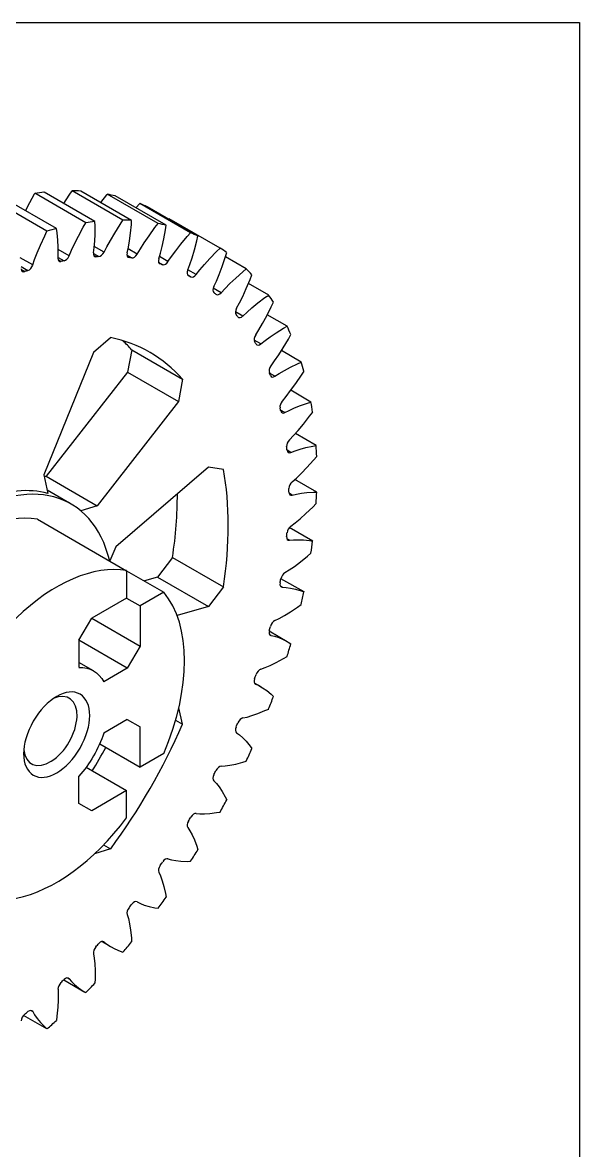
# Model space of a CAD drawing. Extents: x 20 to 297, y 10 to 200.
# Drawn here: x 235.1 to 297, y 74.6 to 200 of the extents above; entities that cross this region are included whole.
import ezdxf

# ---------------------------------------------------------------- set-up
doc = ezdxf.new("R2010")
doc.units = 0
doc.header["$LTSCALE"] = 12.7
doc.header["$MEASUREMENT"] = 0
doc.layers.get('0').update_dxf_attribs({"linetype": 'CONTINUOUS'})
for name, color, linetype in [('BORDER_FRAME', 7, 'CONTINUOUS'), ('TANGENT_LINES', 7, 'CONTINUOUS'), ('VISIBLE', 7, 'CONTINUOUS')]:
    doc.layers.add(name, color=color, linetype=linetype)

msp = doc.modelspace()

# ---------------------------------------------------------------- linework, layer by layer
for points in [[(235.4, 179.07, -0.04), (235.88, 179.99, 0.02), (236.43, 180.96, 0.04), (236.46, 181.02, 0.04)], [(239.67, 179.87, 0.06), (240.28, 180.82, -0.01), (240.59, 181.3, -0.06)], [(243.78, 179.98, 0.1), (244.44, 180.86, -0.09), (244.49, 180.92, -0.1)], [(247.69, 179.4, 0.09), (248.11, 179.88, -0.09)], [(251.34, 178.14, 0.01), (251.39, 178.19, -0.01)], [(236.21, 173.05, -0.35), (236.43, 173.67, -0.18), (236.72, 174.41, -0.01), (237.08, 175.27, 0.15), (237.55, 176.29, 0.3), (237.8, 176.8, 0.35)], [(239.03, 173.82, -1.26), (239.05, 174.38, -0.89), (239.04, 175.05, -0.42), (239, 175.8, 0.16), (238.92, 176.64, 0.87), (238.85, 177.09, 1.26)], [(240.26, 174.07, -0.16), (240.52, 174.68, -0.05), (240.86, 175.41, 0.05), (241.29, 176.26, 0.12), (241.83, 177.25, 0.16), (242.12, 177.75, 0.16)], [(242.97, 174.41, -1.13), (243.04, 175, -0.8), (243.11, 175.7, -0.39), (243.14, 176.49, 0.13), (243.14, 177.42, 0.78), (243.13, 177.88, 1.13)], [(244.15, 174.47, -0.01), (244.45, 175.08, 0.04), (244.85, 175.79, 0.06), (245.33, 176.6, 0.05), (245.93, 177.56, -0.01), (246.25, 178.04, -0.06)], [(246.72, 174.39, -0.98), (246.85, 175.02, -0.7), (246.98, 175.75, -0.33), (247.09, 176.58, 0.12), (247.18, 177.56, 0.7), (247.21, 178.01, 0.98)], [(247.83, 174.26, 0.22), (248.18, 174.84, 0.21), (248.61, 175.52, 0.15), (249.15, 176.3, 0.05), (249.81, 177.21, -0.12), (250.15, 177.66, -0.22)], [(250.23, 173.75, -0.81), (250.41, 174.37, -0.6), (250.6, 175.1, -0.31), (250.79, 175.96, 0.06), (250.97, 176.96, 0.55), (251.05, 177.47, 0.81)], [(251.25, 173.43, 0.41), (251.64, 173.98, 0.33), (252.11, 174.63, 0.21), (252.69, 175.36, 0.02), (253.4, 176.2, -0.26), (253.76, 176.61, -0.41)], [(253.45, 172.5, -0.64), (253.68, 173.12, -0.48), (253.93, 173.86, -0.27), (254.19, 174.72, 0.03), (254.46, 175.75, 0.42), (254.58, 176.27, 0.64)], [(254.38, 171.99, 0.6), (254.8, 172.51, 0.46), (255.31, 173.11, 0.25), (255.92, 173.78, -0.02), (256.66, 174.55, -0.39), (257.05, 174.93, -0.6)], [(256.35, 170.65, -0.46), (256.63, 171.26, -0.36), (256.93, 172, -0.22), (257.26, 172.87, -0.01), (257.61, 173.9, 0.29), (257.78, 174.43, 0.46)], [(257.17, 169.97, 0.77), (257.61, 170.45, 0.57), (258.14, 170.99, 0.3), (258.78, 171.6, -0.05), (259.56, 172.28, -0.52), (259.95, 172.61, -0.77)], [(258.88, 168.24, -0.27), (259.2, 168.84, -0.24), (259.56, 169.56, -0.17), (259.95, 170.42, -0.04), (260.38, 171.44, 0.15), (260.59, 171.97, 0.27)], [(259.58, 167.38, 0.94), (260.04, 167.81, 0.68), (260.59, 168.3, 0.34), (261.25, 168.83, -0.09), (262.04, 169.42, -0.64), (262.45, 169.7, -0.94)], [(261.01, 165.28, -0.06), (261.37, 165.86, -0.09), (261.78, 166.56, -0.1), (262.23, 167.4, -0.06), (262.73, 168.4, 0.03), (262.98, 168.92, 0.1)], [(261.58, 164.27, 1.09), (262.05, 164.65, 0.78), (262.62, 165.07, 0.38), (263.29, 165.52, -0.12), (264.09, 166.01, -0.76), (264.5, 166.24, -1.09)], [(262.71, 161.83, 0.12), (263.1, 162.38, 0.03), (263.56, 163.05, -0.05), (264.06, 163.85, -0.11), (264.64, 164.82, -0.12), (264.92, 165.33, -0.11)], [(263.15, 160.68, 1.23), (263.62, 160.99, 0.87), (264.2, 161.34, 0.41), (264.87, 161.7, -0.16), (265.67, 162.08, -0.86), (266.07, 162.26, -1.23)], [(263.97, 157.93, 0.31), (264.39, 158.44, 0.15), (264.89, 159.08, -0.01), (265.45, 159.86, -0.15), (266.09, 160.79, -0.27), (266.38, 161.24, -0.31)], [(264.26, 156.64, 1.36), (264.74, 156.89, 0.95), (265.31, 157.16, 0.44), (265.98, 157.43, -0.19), (266.76, 157.7, -0.95), (267.15, 157.82, -1.36)], [(264.75, 153.62, 0.49), (265.2, 154.08, 0.28), (265.72, 154.66, 0.05), (266.31, 155.37, -0.18), (267, 156.24, -0.4), (267.34, 156.7, -0.49)], [(264.9, 152.22, 1.46), (265.38, 152.41, 1.01), (265.94, 152.59, 0.46), (266.59, 152.77, -0.21), (267.35, 152.92, -1.03), (267.73, 152.98, -1.46)], [(265.07, 148.96, 0.68), (265.53, 149.37, 0.4), (266.08, 149.9, 0.11), (266.7, 150.54, -0.2), (267.43, 151.35, -0.53), (267.79, 151.77, -0.68)], [(265.07, 147.47, 1.55), (265.53, 147.58, 1.07), (266.08, 147.69, 0.47), (266.7, 147.77, -0.24), (267.43, 147.8, -1.1), (267.79, 147.8, -1.55)], [(264.9, 144.01, 0.85), (265.38, 144.37, 0.52), (265.94, 144.84, 0.16), (266.59, 145.41, -0.23), (267.35, 146.13, -0.65), (267.73, 146.52, -0.85)], [(264.75, 142.45, 1.62), (265.2, 142.49, 1.11), (265.72, 142.51, 0.48), (266.31, 142.49, -0.26), (267, 142.41, -1.16), (267.34, 142.35, -1.62)], [(264.26, 138.85, 1.01), (264.74, 139.15, 0.63), (265.31, 139.54, 0.21), (265.98, 140.04, -0.25), (266.76, 140.67, -0.76), (267.15, 141.01, -1.01)], [(263.97, 137.22, 1.66), (264.39, 137.2, 1.13), (264.88, 137.14, 0.48), (265.43, 137.02, -0.28), (266.06, 136.82, -1.19), (266.38, 136.7, -1.66)], [(263.15, 133.53, 1.16), (263.62, 133.76, 0.74), (264.2, 134.08, 0.26), (264.87, 134.49, -0.27), (265.67, 135.03, -0.87), (266.07, 135.32, -1.16)], [(262.71, 131.87, 1.69), (263.1, 131.78, 1.14), (263.56, 131.63, 0.48), (264.06, 131.41, -0.29), (264.62, 131.11, -1.2), (264.92, 130.92, -1.69)], [(261.58, 128.12, 1.29), (262.05, 128.29, 0.83), (262.62, 128.53, 0.3), (263.29, 128.85, -0.29), (264.09, 129.29, -0.96), (264.5, 129.53, -1.29)], [(261.01, 126.45, 1.69), (261.37, 126.29, 1.13), (261.78, 126.06, 0.47), (262.23, 125.75, -0.3), (262.73, 125.33, -1.22), (262.98, 125.09, -1.69)], [(259.58, 122.7, 1.41), (260.04, 122.8, 0.91), (260.59, 122.96, 0.34), (261.25, 123.19, -0.3), (262.04, 123.51, -1.04), (262.45, 123.69, -1.41)], [(258.88, 121.04, 1.67), (259.2, 120.81, 1.11), (259.56, 120.5, 0.45), (259.95, 120.1, -0.31), (260.38, 119.57, -1.21), (260.59, 119.29, -1.67)], [(257.17, 117.33, 1.5), (257.61, 117.36, 0.99), (258.14, 117.44, 0.38), (258.78, 117.57, -0.31), (259.56, 117.78, -1.11), (259.95, 117.91, -1.5)], [(256.35, 115.7, 1.63), (256.63, 115.41, 1.08), (256.93, 115.03, 0.43), (257.26, 114.54, -0.31), (257.61, 113.92, -1.19), (257.78, 113.58, -1.63)], [(254.38, 112.09, 1.58), (254.8, 112.05, 1.04), (255.31, 112.04, 0.41), (255.92, 112.07, -0.31), (256.66, 112.17, -1.16), (257.05, 112.24, -1.58)], [(253.45, 110.52, 1.56), (253.68, 110.16, 1.03), (253.93, 109.71, 0.41), (254.19, 109.14, -0.31), (254.46, 108.43, -1.15), (254.58, 108.05, -1.56)], [(251.25, 107.04, 1.64), (251.64, 106.93, 1.09), (252.11, 106.84, 0.44), (252.69, 106.77, -0.31), (253.4, 106.75, -1.2), (253.76, 106.76, -1.64)], [(250.23, 105.54, 1.48), (250.41, 105.13, 0.97), (250.6, 104.61, 0.37), (250.79, 103.98, -0.31), (250.97, 103.18, -1.09), (251.05, 102.77, -1.48)], [(247.83, 102.26, 1.68), (248.18, 102.08, 1.12), (248.61, 101.9, 0.46), (249.15, 101.74, -0.31), (249.81, 101.59, -1.22), (250.15, 101.54, -1.68)], [(246.72, 100.85, 1.38), (246.85, 100.39, 0.89), (246.97, 99.81, 0.33), (247.09, 99.11, -0.3), (247.18, 98.25, -1.02), (247.21, 97.8, -1.38)], [(244.15, 97.79, 1.69), (244.45, 97.55, 1.14), (244.85, 97.29, 0.47), (245.33, 97.03, -0.3), (245.93, 96.77, -1.22), (246.25, 96.66, -1.69)], [(242.97, 96.49, 1.26), (243.04, 95.99, 0.81), (243.11, 95.36, 0.29), (243.14, 94.61, -0.28), (243.14, 93.69, -0.94), (243.13, 93.21, -1.26)], [(240.26, 93.71, 1.68), (240.52, 93.4, 1.14), (240.86, 93.06, 0.48), (241.29, 92.71, -0.29), (241.83, 92.34, -1.21), (242.12, 92.17, -1.68)], [(239.03, 92.54, 1.12), (239.05, 91.99, 0.71), (239.04, 91.33, 0.25), (239, 90.53, -0.27), (238.91, 89.56, -0.84), (238.85, 89.06, -1.12)], [(236.21, 90.06, 1.65), (236.43, 89.69, 1.13), (236.72, 89.28, 0.48), (237.08, 88.84, -0.27), (237.55, 88.36, -1.19), (237.8, 88.14, -1.65)]]:
    msp.add_polyline3d(points)
at = {"layer": 'BORDER_FRAME'}
for p, q in [((20, 200), (297, 200)), ((297, 200), (297, 10))]:
    msp.add_line(p, q, dxfattribs=at)
at = {"layer": 'TANGENT_LINES'}
for p, q in [((240.26, 174.07), (239.05, 174.77)), ((242.96, 174.34), (243.57, 173.98)), ((244.15, 174.47), (243.05, 175.1)), ((247.83, 174.26), (246.81, 174.84)), ((236.21, 173.05), (234.82, 173.85)), ((239.03, 173.9), (239.7, 173.52)), ((239.36, 173.45), (239.05, 173.62)), ((243.24, 173.97), (243, 174.11)), ((246.7, 174.15), (247.24, 173.84)), ((246.93, 173.88), (246.77, 173.97)), ((250.21, 173.35), (250.66, 173.08)), ((250.38, 173.17), (250.29, 173.23)), ((251.25, 173.43), (250.3, 173.98)), ((234.93, 172.88), (235.69, 172.44)), ((235.33, 172.32), (234.95, 172.53)), ((254.38, 171.99), (253.46, 172.52)), ((253.48, 171.91), (253.79, 171.73)), ((257.17, 169.97), (256.28, 170.48)), ((259.58, 167.38), (258.75, 167.86)), ((261.58, 164.27), (260.84, 164.7)), ((263.15, 160.68), (262.55, 161.02)), ((264.26, 156.64), (263.78, 156.92)), ((264.9, 152.22), (264.49, 152.46)), ((265.07, 147.47), (264.72, 147.67)), ((264.75, 142.45), (264.48, 142.61)), ((263.97, 137.22), (263.76, 137.34)), ((262.71, 131.87), (262.58, 131.95)), ((261.01, 126.45), (260.95, 126.48)), ((244.07, 97.84), (244.15, 97.79)), ((240.11, 93.8), (240.26, 93.71)), ((235.99, 90.19), (236.21, 90.06))]:
    msp.add_line(p, q, dxfattribs=at)
at = {"layer": 'VISIBLE'}
for p, q in [((242.12, 177.75), (236.46, 181.02)), ((243.13, 177.88), (237.47, 181.15)), ((246.25, 178.04), (240.59, 181.3)), ((247.21, 178.01), (241.55, 181.27)), ((250.15, 177.66), (244.49, 180.92)), ((251.05, 177.47), (245.39, 180.73)), ((237.8, 176.8), (232.15, 180.07)), ((238.85, 177.09), (233.19, 180.36)), ((253.76, 176.61), (248.11, 179.88)), ((254.58, 176.27), (248.93, 179.53)), ((257.05, 174.93), (251.39, 178.19)), ((259.95, 172.61), (257.63, 173.95)), ((262.45, 169.7), (260.2, 171)), ((264.5, 166.24), (262.28, 167.51)), ((244.88, 164.97), (242.96, 163.34)), ((242.96, 163.34), (237.45, 149.71)), ((247.22, 163.62), (246.77, 161.14)), ((247.22, 163.62), (252.87, 160.35)), ((266.07, 162.26), (263.86, 163.53)), ((246.77, 161.14), (237.72, 149.56)), ((246.77, 161.14), (252.43, 157.87)), ((252.87, 160.35), (252.43, 157.87)), ((267.15, 157.82), (264.91, 159.12)), ((252.43, 157.87), (243.38, 146.29)), ((267.73, 152.98), (265.42, 154.32)), ((255.74, 150.56), (245.45, 141.72)), ((257.41, 150.32), (255.74, 150.56)), ((237.45, 149.71), (237.89, 147.66)), ((237.72, 149.56), (237.5, 149.49)), ((237.72, 149.56), (243.38, 146.29)), ((267.79, 147.8), (265.35, 149.21)), ((240.48, 146.48), (237.82, 148.01)), ((243.38, 146.29), (241.57, 145.71)), ((236.75, 144.79), (246.65, 139.07)), ((267.34, 142.35), (264.73, 143.86)), ((245.45, 141.72), (244.79, 140.15)), ((251.76, 140.53), (250.08, 138.36)), ((251.76, 140.53), (257.41, 137.27)), ((246.65, 139.07), (250.78, 136.68)), ((246.65, 139.07), (246.65, 136.03)), ((250.08, 138.36), (248.63, 137.93)), ((250.08, 138.36), (255.74, 135.09)), ((266.38, 136.7), (263.81, 138.18)), ((250.78, 136.68), (248.15, 135.16)), ((257.41, 137.27), (255.74, 135.09)), ((246.65, 136.03), (242.77, 133.79)), ((246.65, 136.03), (248.15, 135.16)), ((248.15, 135.16), (248.15, 130.68)), ((255.74, 135.09), (252.27, 134.07)), ((241.35, 131.34), (242.77, 133.79)), ((242.77, 133.79), (248.15, 130.68)), ((264.51, 131.17), (262.51, 132.33)), ((241.35, 131.34), (241.35, 128.33)), ((246.73, 128.24), (241.35, 131.34)), ((248.15, 130.68), (246.73, 128.24)), ((242.98, 127.95), (241.35, 128.88)), ((246.73, 128.24), (244.12, 126.73)), ((261.62, 126.15), (260.88, 126.58)), ((252.87, 121.99), (252.46, 123.84)), ((246.73, 122.52), (244.12, 121.01)), ((246.73, 122.52), (248.15, 121.7)), ((248.15, 117.23), (248.15, 121.7)), ((252.1, 122.44), (252.87, 121.99)), ((243.66, 119.82), (248.15, 117.23)), ((250.78, 118.75), (248.15, 117.23)), ((242.16, 117.22), (246.65, 114.63)), ((241.35, 113.2), (241.35, 116.22)), ((246.65, 114.63), (242.77, 112.39)), ((246.65, 111.58), (246.65, 114.63)), ((242.77, 112.39), (241.35, 113.2)), ((244.88, 108.15), (243.08, 107.59)), ((244.1, 108.6), (244.88, 108.15)), ((243.89, 97.84), (244.93, 97.24)), ((239.67, 93.59), (242.02, 92.23)), ((237.8, 88.14), (235.2, 89.64))]:
    msp.add_line(p, q, dxfattribs=at)
for centre, major_axis, start_param, end_param in [((222.61, 130.23), (27.97, 48.45), 0.400423, 0.427816), ((222.61, 130.23), (27.97, 48.45), 0.286183, 0.313576), ((222.61, 130.23), (27.97, 48.45), 0.171943, 0.199336), ((222.61, 130.23), (27.97, 48.45), 0.057703, 0.085096), ((228.27, 126.97), (27.97, 48.45), 0.514662, 0.542055), ((228.27, 126.97), (27.97, 48.45), 0.400423, 0.427816), ((228.27, 126.97), (27.97, 48.45), 0.286183, 0.313576), ((228.27, 126.97), (27.97, 48.45), 0.171943, 0.199336), ((228.27, 126.97), (27.97, 48.45), 0.057703, 0.085096), ((243.44, 174.58), (0.337, 0.583), 2.171114, 3.503583), ((243.77, 174.6), (0.337, 0.583), 9.776786, 11.109255), ((247.17, 174.49), (0.337, 0.583), 2.056874, 3.389343), ((228.27, 126.97), (27.97, 48.45), 12.509834, 12.537227), ((235.78, 173.03), (0.337, 0.583), 10.005266, 11.337734), ((239.5, 174.05), (0.337, 0.583), 2.285354, 3.617822), ((228.27, 126.97), (25.76, 44.62), 0.466248, 0.47623), ((239.85, 174.12), (0.337, 0.583), 9.891026, 11.223495), ((228.27, 126.97), (25.76, 44.62), 0.352008, 0.36199), ((228.27, 126.97), (25.76, 44.62), 0.237769, 0.24775), ((247.49, 174.45), (0.337, 0.583), 9.662547, 10.995015), ((250.67, 173.78), (0.337, 0.583), 1.942635, 3.275103), ((228.27, 126.97), (25.76, 44.62), 0.123529, 0.133511), ((250.96, 173.69), (0.337, 0.583), 9.548307, 10.880775), ((235.42, 172.91), (0.337, 0.583), 2.399593, 3.732062), ((228.27, 126.97), (25.76, 44.62), 0.580488, 0.59047), ((253.86, 172.46), (0.337, 0.583), 1.828395, 3.160863), ((228.27, 126.97), (25.76, 44.62), 0.009289, 0.019271), ((254.13, 172.31), (0.337, 0.583), 9.434067, 10.766536), ((228.27, 126.97), (27.97, 48.45), 12.395594, 12.422988), ((256.73, 170.54), (0.337, 0.583), 1.714155, 3.046624), ((228.27, 126.97), (25.76, 44.62), 12.46142, 12.471402), ((256.96, 170.35), (0.337, 0.583), 9.319827, 10.652296), ((228.27, 126.97), (27.97, 48.45), 12.281355, 12.308748), ((259.22, 168.06), (0.337, 0.583), 1.599915, 2.932384), ((228.27, 126.97), (25.76, 44.62), 12.34718, 12.357162), ((259.42, 167.82), (0.337, 0.583), 9.205588, 10.538056), ((228.27, 126.97), (27.97, 48.45), 12.167115, 12.194508), ((228.27, 126.97), (20.99, 36.36), 12.374825, 12.757917), ((222.61, 130.23), (20.99, 36.36), 12.374825, 12.431213), ((261.31, 165.04), (0.337, 0.583), 1.485676, 2.818144), ((228.27, 126.97), (25.76, 44.62), 12.232941, 12.242922), ((261.48, 164.75), (0.337, 0.583), 9.091348, 10.423817), ((262.97, 161.53), (0.337, 0.583), 1.371436, 2.703905), ((228.27, 126.97), (27.97, 48.45), 12.052875, 12.080268), ((228.27, 126.97), (25.76, 44.62), 12.118701, 12.128683), ((263.1, 161.2), (0.337, 0.583), 8.977108, 10.309577), ((264.18, 157.56), (0.337, 0.583), 1.257196, 2.589665), ((228.27, 126.97), (25.76, 44.62), 12.004461, 12.014443), ((264.27, 157.2), (0.337, 0.583), 8.862868, 10.195337), ((228.27, 126.97), (27.97, 48.45), 11.938636, 11.966029), ((264.92, 153.2), (0.337, 0.583), 1.142956, 2.475425), ((228.27, 126.97), (27.97, 48.45), 11.824396, 11.851789), ((228.27, 126.97), (25.76, 44.62), 11.890221, 11.900203), ((264.96, 152.8), (0.337, 0.583), 2.465443, 3.797912), ((228.98, 126.56), (11.5, 19.92), 12.021536, 16.215564), ((228.27, 126.97), (20.99, 36.36), 11.589426, 11.972518), ((228.27, 126.97), (11.5, 19.92), 0.152207, 0.633192), ((265.18, 148.49), (0.337, 0.583), 1.028717, 2.361185), ((228.27, 126.97), (25.76, 44.62), 11.775982, 11.785963), ((222.61, 130.23), (20.99, 36.36), 11.589426, 11.787796), ((265.18, 148.07), (0.337, 0.583), 2.351204, 3.683672), ((228.27, 126.97), (27.97, 48.45), 11.710156, 11.737549), ((228.98, 126.56), (10.05, 17.41), 0.207242, 2.005255), ((228.27, 126.97), (25.76, 44.62), 11.661742, 11.671724), ((264.96, 143.5), (0.337, 0.583), 0.914477, 2.246946), ((264.92, 143.06), (0.337, 0.583), 2.236964, 3.569433), ((228.27, 126.97), (27.97, 48.45), 11.595916, 11.623309), ((238.88, 120.84), (10.05, 17.41), 0.207242, 2.005255), ((228.27, 126.97), (25.76, 44.62), 11.547502, 11.557484), ((264.27, 138.3), (0.337, 0.583), 0.800237, 2.132706), ((238.88, 120.84), (10.05, 17.41), 11.202817, 12.359128), ((264.18, 137.84), (0.337, 0.583), 2.122724, 3.455193), ((228.27, 126.97), (27.97, 48.45), 11.481677, 11.50907), ((263.1, 132.95), (0.337, 0.583), 0.685997, 2.018466), ((262.97, 132.48), (0.337, 0.583), 2.008484, 3.340953), ((228.27, 126.97), (25.76, 44.62), 11.433262, 11.443244), ((228.27, 126.97), (27.97, 48.45), 11.367437, 11.39483), ((261.48, 127.52), (0.337, 0.583), 0.571758, 1.904226), ((261.31, 127.05), (0.337, 0.583), 1.894245, 3.226713), ((228.27, 126.97), (25.76, 44.62), 11.319023, 11.329004), ((238.17, 121.25), (2.1, 3.64), 8.752299, 13.23885), ((228.27, 126.97), (27.97, 48.45), 11.253197, 11.28059), ((228.27, 126.97), (20.99, 36.36), 10.804028, 11.18712), ((259.22, 121.62), (0.337, 0.583), 1.780005, 3.112474), ((228.27, 126.97), (25.76, 44.62), 11.204783, 11.214765), ((259.42, 122.09), (0.337, 0.583), 0.457518, 1.789987), ((222.61, 130.23), (20.99, 36.36), 10.959837, 11.031312), ((228.27, 126.97), (27.97, 48.45), 11.138957, 11.16635), ((228.27, 126.97), (25.76, 44.62), 11.090543, 11.100525), ((256.96, 116.72), (0.337, 0.583), 0.343278, 1.675747), ((256.73, 116.25), (0.337, 0.583), 1.665765, 2.998234), ((228.27, 126.97), (27.97, 48.45), 11.024718, 11.052111), ((228.27, 126.97), (25.76, 44.62), 10.976303, 10.986285), ((254.13, 111.48), (0.337, 0.583), 0.229039, 1.561507), ((238.88, 120.84), (10.05, 17.41), 8.990319, 10.788332), ((253.86, 111.03), (0.337, 0.583), 1.551525, 2.883994), ((228.27, 126.97), (27.97, 48.45), 10.910478, 10.937871), ((228.27, 126.97), (25.76, 44.62), 10.862064, 10.872045), ((250.96, 106.44), (0.337, 0.583), 0.114799, 1.447268), ((250.67, 106.01), (0.337, 0.583), 1.437286, 2.769754), ((247.17, 101.27), (0.337, 0.583), 1.323046, 2.655515), ((228.27, 126.97), (25.76, 44.62), 10.747824, 10.757806), ((247.49, 101.67), (0.337, 0.583), 0.000559, 1.333028), ((228.27, 126.97), (27.97, 48.45), 10.796238, 10.823631), ((243.77, 97.24), (0.337, 0.583), 12.45269, 13.785159), ((228.27, 126.97), (27.97, 48.45), 10.681998, 10.709392), ((243.44, 96.86), (0.337, 0.583), 1.208806, 2.541275), ((228.27, 126.97), (25.76, 44.62), 10.633584, 10.643566), ((239.5, 92.85), (0.337, 0.583), 1.094567, 2.427035), ((228.27, 126.97), (25.76, 44.62), 10.519345, 10.529326), ((239.85, 93.18), (0.337, 0.583), 12.33845, 13.670919), ((228.27, 126.97), (27.97, 48.45), 10.567759, 10.595152), ((235.42, 89.28), (0.337, 0.583), 0.980327, 2.312795), ((228.27, 126.97), (25.76, 44.62), 10.405105, 10.415087), ((235.78, 89.57), (0.337, 0.583), 12.224211, 13.556679), ((228.27, 126.97), (27.97, 48.45), 10.453519, 10.480912)]:
    msp.add_ellipse(centre, major_axis=major_axis, ratio=0.57735, start_param=start_param, end_param=end_param, dxfattribs=at)
at = {"layer": 'VISIBLE', "extrusion": (0, 0, -1)}
for start_param, end_param in [(2.797178, 3.486007), (10.65116, 11.339989)]:
    msp.add_ellipse((238.88, 120.84), major_axis=(-4.1, -7.1), ratio=0.57735, start_param=start_param, end_param=end_param, dxfattribs=at)
msp.add_ellipse((238.88, 120.84), major_axis=(-2.6, -4.5), ratio=0.57735, dxfattribs=at)

doc.saveas('drawing.dxf')
